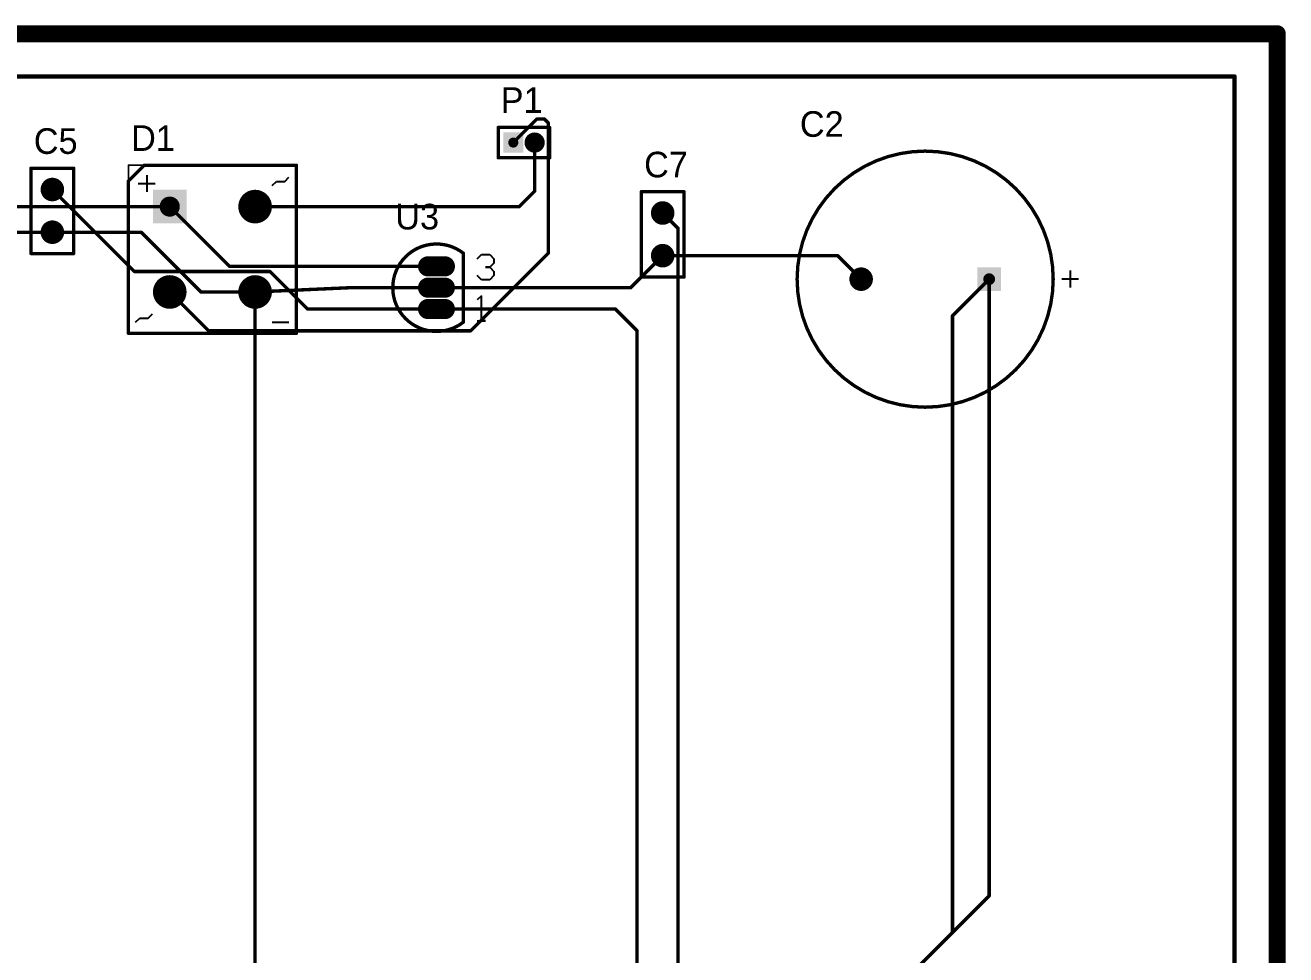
# Model space of a CAD drawing. Header units: millimetres. Extents: x 1.58 to 6.02, y 2.66 to 7.02.
# Drawn here: x 3.066 to 6.02, y 4.842 to 7.02 of the extents above; entities that cross this region are included whole.
import ezdxf

# ---------------------------------------------------------------- set-up
doc = ezdxf.new("R2010")
doc.units = ezdxf.units.MM
doc.header["$MEASUREMENT"] = 0
for name, color, linetype in [('BottomLayer', 5, 'Continuous'), ('BottomSolder', 6, 'Continuous'), ('InternalPlane1', 76, 'Continuous'), ('InternalPlane2', 16, 'Continuous'), ('KeepOutLayer', 6, 'Continuous'), ('Mechanical13', 56, 'Continuous'), ('MultiLayer', 9, 'Continuous'), ('PadHoleLayer', 156, 'Continuous'), ('TopLayer', 1, 'Continuous'), ('TopOverlay', 2, 'Continuous'), ('TopSolder', 216, 'Continuous')]:
    doc.layers.add(name, color=color, linetype=linetype)

# ---------------------------------------------------------------- blocks, each defined once
blk = doc.blocks.new('RB7_6_15_3')
at = {"layer": 'BottomLayer', "const_width": 0.0236}
blk.add_lwpolyline([(-0.1618, 0, 1), (-0.1382, 0, 1)], format="xyb", close=True, dxfattribs=at)
at = {"layer": 'BottomLayer'}
blk.add_solid([(0.1264, -0.0236), (0.1736, -0.0236), (0.1264, 0.0236), (0.1736, 0.0236)], dxfattribs=at)
at = {"layer": 'BottomSolder', "const_width": 0.0276}
blk.add_lwpolyline([(-0.1638, 0, 1), (-0.1362, 0, 1)], format="xyb", close=True, dxfattribs=at)
at = {"layer": 'BottomSolder'}
blk.add_solid([(0.1224, -0.0276), (0.1776, -0.0276), (0.1224, 0.0276), (0.1776, 0.0276)], dxfattribs=at)
at = {"layer": 'MultiLayer', "const_width": 0.0236}
blk.add_lwpolyline([(-0.1618, 0, 1), (-0.1382, 0, 1)], format="xyb", close=True, dxfattribs=at)
at = {"layer": 'MultiLayer'}
blk.add_solid([(0.1264, -0.0236), (0.1736, -0.0236), (0.1264, 0.0236), (0.1736, 0.0236)], dxfattribs=at)
at = {"layer": 'PadHoleLayer', "const_width": 0.0138}
for points in [[(-0.1569, 0, 1), (-0.1431, 0, 1)], [(0.1431, 0, 1), (0.1569, 0, 1)]]:
    blk.add_lwpolyline(points, format="xyb", close=True, dxfattribs=at)
at = {"layer": 'TopLayer', "const_width": 0.0236}
blk.add_lwpolyline([(-0.1618, 0, 1), (-0.1382, 0, 1)], format="xyb", close=True, dxfattribs=at)
at = {"layer": 'TopLayer'}
blk.add_solid([(0.1264, -0.0236), (0.1736, -0.0236), (0.1264, 0.0236), (0.1736, 0.0236)], dxfattribs=at)
at = {"layer": 'TopOverlay'}
for p, q in [((0.3202, 0.0005), (0.3595, 0.0005)), ((0.3398, 0.0202), (0.3398, -0.0192))]:
    blk.add_line(p, q, dxfattribs=at)
for points, const_width in [([(0.3, 0, 1), (-0.3, 0, 1)], 0.00787), ([(-0.302, 0, 1), (-0.298, 0, 1)], 0.00394), ([(0.298, 0, 1), (0.302, 0, 1)], 0.00394)]:
    blk.add_lwpolyline(points, format="xyb", close=True, dxfattribs=dict(at, const_width=const_width))
at = {"layer": 'TopSolder', "const_width": 0.0276}
blk.add_lwpolyline([(-0.1638, 0, 1), (-0.1362, 0, 1)], format="xyb", close=True, dxfattribs=at)
at = {"layer": 'TopSolder'}
blk.add_solid([(0.1224, -0.0276), (0.1776, -0.0276), (0.1224, 0.0276), (0.1776, 0.0276)], dxfattribs=at)
blk = doc.blocks.new('RAD_0_1_6')
at = {"layer": 'BottomLayer', "const_width": 0.0236}
for points in [[(-0.0618, 0, 1), (-0.0382, 0, 1)], [(0.0382, 0, 1), (0.0618, 0, 1)]]:
    blk.add_lwpolyline(points, format="xyb", close=True, dxfattribs=at)
at = {"layer": 'BottomSolder', "const_width": 0.0276}
for points in [[(-0.0638, 0, 1), (-0.0362, 0, 1)], [(0.0362, 0, 1), (0.0638, 0, 1)]]:
    blk.add_lwpolyline(points, format="xyb", close=True, dxfattribs=at)
at = {"layer": 'MultiLayer', "const_width": 0.0236}
for points in [[(-0.0618, 0, 1), (-0.0382, 0, 1)], [(0.0382, 0, 1), (0.0618, 0, 1)]]:
    blk.add_lwpolyline(points, format="xyb", close=True, dxfattribs=at)
at = {"layer": 'PadHoleLayer', "const_width": 0.0138}
for points in [[(-0.0569, 0, 1), (-0.0431, 0, 1)], [(0.0431, 0, 1), (0.0569, 0, 1)]]:
    blk.add_lwpolyline(points, format="xyb", close=True, dxfattribs=at)
at = {"layer": 'TopLayer', "const_width": 0.0236}
for points in [[(-0.0618, 0, 1), (-0.0382, 0, 1)], [(0.0382, 0, 1), (0.0618, 0, 1)]]:
    blk.add_lwpolyline(points, format="xyb", close=True, dxfattribs=at)
at = {"layer": 'TopOverlay', "const_width": 0.00787}
for points in [[(-0.1, 0.05), (0.1, 0.05)], [(-0.1, 0.05), (-0.1, -0.05)], [(0.1, 0.05), (0.1, -0.05)], [(-0.1, -0.05), (0.1, -0.05)]]:
    blk.add_lwpolyline(points, dxfattribs=at)
at = {"layer": 'TopOverlay', "const_width": 0.00394}
for points in [[(-0.102, 0.05, 1), (-0.098, 0.05, 1)], [(-0.102, 0.05, 1), (-0.098, 0.05, 1)], [(0.098, 0.05, 1), (0.102, 0.05, 1)], [(0.098, 0.05, 1), (0.102, 0.05, 1)], [(-0.102, -0.05, 1), (-0.098, -0.05, 1)], [(-0.102, -0.05, 1), (-0.098, -0.05, 1)], [(0.098, -0.05, 1), (0.102, -0.05, 1)], [(0.098, -0.05, 1), (0.102, -0.05, 1)]]:
    blk.add_lwpolyline(points, format="xyb", close=True, dxfattribs=at)
at = {"layer": 'TopSolder', "const_width": 0.0276}
for points in [[(-0.0638, 0, 1), (-0.0362, 0, 1)], [(0.0362, 0, 1), (0.0638, 0, 1)]]:
    blk.add_lwpolyline(points, format="xyb", close=True, dxfattribs=at)
blk = doc.blocks.new('RAD_0_1_8')
at = {"layer": 'BottomLayer', "const_width": 0.0236}
for points in [[(-0.0618, 0, 1), (-0.0382, 0, 1)], [(0.0382, 0, 1), (0.0618, 0, 1)]]:
    blk.add_lwpolyline(points, format="xyb", close=True, dxfattribs=at)
at = {"layer": 'BottomSolder', "const_width": 0.0276}
for points in [[(-0.0638, 0, 1), (-0.0362, 0, 1)], [(0.0362, 0, 1), (0.0638, 0, 1)]]:
    blk.add_lwpolyline(points, format="xyb", close=True, dxfattribs=at)
at = {"layer": 'MultiLayer', "const_width": 0.0236}
for points in [[(-0.0618, 0, 1), (-0.0382, 0, 1)], [(0.0382, 0, 1), (0.0618, 0, 1)]]:
    blk.add_lwpolyline(points, format="xyb", close=True, dxfattribs=at)
at = {"layer": 'PadHoleLayer', "const_width": 0.0138}
for points in [[(-0.0569, 0, 1), (-0.0431, 0, 1)], [(0.0431, 0, 1), (0.0569, 0, 1)]]:
    blk.add_lwpolyline(points, format="xyb", close=True, dxfattribs=at)
at = {"layer": 'TopLayer', "const_width": 0.0236}
for points in [[(-0.0618, 0, 1), (-0.0382, 0, 1)], [(0.0382, 0, 1), (0.0618, 0, 1)]]:
    blk.add_lwpolyline(points, format="xyb", close=True, dxfattribs=at)
at = {"layer": 'TopOverlay', "const_width": 0.00787}
for points in [[(-0.1, 0.05), (0.1, 0.05)], [(-0.1, 0.05), (-0.1, -0.05)], [(0.1, 0.05), (0.1, -0.05)], [(-0.1, -0.05), (0.1, -0.05)]]:
    blk.add_lwpolyline(points, dxfattribs=at)
at = {"layer": 'TopOverlay', "const_width": 0.00394}
for points in [[(-0.102, 0.05, 1), (-0.098, 0.05, 1)], [(-0.102, 0.05, 1), (-0.098, 0.05, 1)], [(0.098, 0.05, 1), (0.102, 0.05, 1)], [(0.098, 0.05, 1), (0.102, 0.05, 1)], [(-0.102, -0.05, 1), (-0.098, -0.05, 1)], [(-0.102, -0.05, 1), (-0.098, -0.05, 1)], [(0.098, -0.05, 1), (0.102, -0.05, 1)], [(0.098, -0.05, 1), (0.102, -0.05, 1)]]:
    blk.add_lwpolyline(points, format="xyb", close=True, dxfattribs=at)
at = {"layer": 'TopSolder', "const_width": 0.0276}
for points in [[(-0.0638, 0, 1), (-0.0362, 0, 1)], [(0.0362, 0, 1), (0.0638, 0, 1)]]:
    blk.add_lwpolyline(points, format="xyb", close=True, dxfattribs=at)
blk = doc.blocks.new('D_38_9')
at = {"layer": 'BottomLayer', "const_width": 0.0354}
for points in [[(0.0823, 0.1, 1), (0.1177, 0.1, 1)], [(-0.1177, -0.1, 1), (-0.0823, -0.1, 1)], [(0.0823, -0.1, 1), (0.1177, -0.1, 1)]]:
    blk.add_lwpolyline(points, format="xyb", close=True, dxfattribs=at)
at = {"layer": 'BottomLayer'}
blk.add_solid([(-0.1354, 0.0646), (-0.0646, 0.0646), (-0.1354, 0.1354), (-0.0646, 0.1354)], dxfattribs=at)
at = {"layer": 'BottomSolder', "const_width": 0.0394}
for points in [[(0.0803, 0.1, 1), (0.1197, 0.1, 1)], [(-0.1197, -0.1, 1), (-0.0803, -0.1, 1)], [(0.0803, -0.1, 1), (0.1197, -0.1, 1)]]:
    blk.add_lwpolyline(points, format="xyb", close=True, dxfattribs=at)
at = {"layer": 'BottomSolder'}
blk.add_solid([(-0.1394, 0.0606), (-0.0606, 0.0606), (-0.1394, 0.1394), (-0.0606, 0.1394)], dxfattribs=at)
at = {"layer": 'Mechanical13', "const_width": 0.00394}
for points in [[(-0.1968, -0.1968), (-0.1968, 0.1968)], [(-0.1968, 0.1968), (0.1968, 0.1968)], [(0.1968, -0.1968), (0.1968, 0.1968)], [(-0.1968, -0.1968), (0.1968, -0.1968)]]:
    blk.add_lwpolyline(points, dxfattribs=at)
at = {"layer": 'Mechanical13', "const_width": 0.00197}
for points in [[(-0.1978, 0.1968, 1), (-0.1959, 0.1968, 1)], [(-0.1978, 0.1968, 1), (-0.1959, 0.1968, 1)], [(0.1959, 0.1968, 1), (0.1978, 0.1968, 1)], [(0.1959, 0.1968, 1), (0.1978, 0.1968, 1)], [(-0.1978, -0.1968, 1), (-0.1959, -0.1968, 1)], [(-0.1978, -0.1968, 1), (-0.1959, -0.1968, 1)], [(0.1959, -0.1968, 1), (0.1978, -0.1968, 1)], [(0.1959, -0.1968, 1), (0.1978, -0.1968, 1)]]:
    blk.add_lwpolyline(points, format="xyb", close=True, dxfattribs=at)
at = {"layer": 'MultiLayer', "const_width": 0.0354}
for points in [[(0.0823, 0.1, 1), (0.1177, 0.1, 1)], [(-0.1177, -0.1, 1), (-0.0823, -0.1, 1)], [(0.0823, -0.1, 1), (0.1177, -0.1, 1)]]:
    blk.add_lwpolyline(points, format="xyb", close=True, dxfattribs=at)
at = {"layer": 'MultiLayer'}
blk.add_solid([(-0.1354, 0.0646), (-0.0646, 0.0646), (-0.1354, 0.1354), (-0.0646, 0.1354)], dxfattribs=at)
at = {"layer": 'PadHoleLayer', "const_width": 0.0236}
for points in [[(-0.1118, 0.1, 1), (-0.0882, 0.1, 1)], [(0.0882, 0.1, 1), (0.1118, 0.1, 1)], [(-0.1118, -0.1, 1), (-0.0882, -0.1, 1)], [(0.0882, -0.1, 1), (0.1118, -0.1, 1)]]:
    blk.add_lwpolyline(points, format="xyb", close=True, dxfattribs=at)
at = {"layer": 'TopLayer', "const_width": 0.0354}
for points in [[(0.0823, 0.1, 1), (0.1177, 0.1, 1)], [(-0.1177, -0.1, 1), (-0.0823, -0.1, 1)], [(0.0823, -0.1, 1), (0.1177, -0.1, 1)]]:
    blk.add_lwpolyline(points, format="xyb", close=True, dxfattribs=at)
at = {"layer": 'TopLayer'}
blk.add_solid([(-0.1354, 0.0646), (-0.0646, 0.0646), (-0.1354, 0.1354), (-0.0646, 0.1354)], dxfattribs=at)
at = {"layer": 'TopOverlay'}
for p, q in [((-0.1736, 0.1541), (-0.1343, 0.1541)), ((-0.1539, 0.1738), (-0.1539, 0.1344)), ((0.14, 0.1492), (0.1498, 0.159)), ((0.1498, 0.159), (0.1695, 0.159)), ((0.1695, 0.159), (0.1794, 0.1689)), ((-0.18, -0.1708), (-0.1702, -0.161)), ((-0.1702, -0.161), (-0.1505, -0.161)), ((-0.1505, -0.161), (-0.1406, -0.1511)), ((0.14, -0.1705), (0.1794, -0.1705))]:
    blk.add_line(p, q, dxfattribs=at)
at = {"layer": 'TopOverlay', "const_width": 0.00787}
for points in [[(-0.1968, 0.16), (-0.16, 0.1968)], [(-0.16, 0.1968), (0.1968, 0.1968)], [(0.1968, -0.1968), (0.1968, 0.1968)], [(-0.1968, -0.1968), (-0.1968, 0.16)], [(-0.1968, -0.1968), (0.1968, -0.1968)]]:
    blk.add_lwpolyline(points, dxfattribs=at)
at = {"layer": 'TopOverlay', "const_width": 0.00394}
for points in [[(-0.162, 0.1968, 1), (-0.158, 0.1968, 1)], [(-0.162, 0.1968, 1), (-0.158, 0.1968, 1)], [(0.1949, 0.1968, 1), (0.1988, 0.1968, 1)], [(0.1949, 0.1968, 1), (0.1988, 0.1968, 1)], [(-0.1988, 0.16, 1), (-0.1949, 0.16, 1)], [(-0.1988, 0.16, 1), (-0.1949, 0.16, 1)], [(-0.1988, -0.1968, 1), (-0.1949, -0.1968, 1)], [(-0.1988, -0.1968, 1), (-0.1949, -0.1968, 1)], [(0.1949, -0.1968, 1), (0.1988, -0.1968, 1)], [(0.1949, -0.1968, 1), (0.1988, -0.1968, 1)]]:
    blk.add_lwpolyline(points, format="xyb", close=True, dxfattribs=at)
at = {"layer": 'TopSolder', "const_width": 0.0394}
for points in [[(0.0803, 0.1, 1), (0.1197, 0.1, 1)], [(-0.1197, -0.1, 1), (-0.0803, -0.1, 1)], [(0.0803, -0.1, 1), (0.1197, -0.1, 1)]]:
    blk.add_lwpolyline(points, format="xyb", close=True, dxfattribs=at)
at = {"layer": 'TopSolder'}
blk.add_solid([(-0.1394, 0.0606), (-0.0606, 0.0606), (-0.1394, 0.1394), (-0.0606, 0.1394)], dxfattribs=at)
blk = doc.blocks.new('MHDR1X2_10')
at = {"layer": 'BottomLayer', "const_width": 0.0197}
blk.add_lwpolyline([(0.0402, 0, 1), (0.0598, 0, 1)], format="xyb", close=True, dxfattribs=at)
at = {"layer": 'BottomLayer'}
blk.add_solid([(-0.0197, -0.0197), (0.0197, -0.0197), (-0.0197, 0.0197), (0.0197, 0.0197)], dxfattribs=at)
at = {"layer": 'BottomSolder', "const_width": 0.0237}
blk.add_lwpolyline([(0.0382, 0, 1), (0.0618, 0, 1)], format="xyb", close=True, dxfattribs=at)
at = {"layer": 'BottomSolder'}
blk.add_solid([(-0.0237, -0.0237), (0.0237, -0.0237), (-0.0237, 0.0237), (0.0237, 0.0237)], dxfattribs=at)
at = {"layer": 'MultiLayer', "const_width": 0.0197}
blk.add_lwpolyline([(0.0402, 0, 1), (0.0598, 0, 1)], format="xyb", close=True, dxfattribs=at)
at = {"layer": 'MultiLayer'}
blk.add_solid([(-0.0197, -0.0197), (0.0197, -0.0197), (-0.0197, 0.0197), (0.0197, 0.0197)], dxfattribs=at)
at = {"layer": 'PadHoleLayer', "const_width": 0.0118}
for points in [[(-0.0059, 0, 1), (0.0059, 0, 1)], [(0.0441, 0, 1), (0.0559, 0, 1)]]:
    blk.add_lwpolyline(points, format="xyb", close=True, dxfattribs=at)
at = {"layer": 'TopLayer', "const_width": 0.0197}
blk.add_lwpolyline([(0.0402, 0, 1), (0.0598, 0, 1)], format="xyb", close=True, dxfattribs=at)
at = {"layer": 'TopLayer'}
blk.add_solid([(-0.0197, -0.0197), (0.0197, -0.0197), (-0.0197, 0.0197), (0.0197, 0.0197)], dxfattribs=at)
at = {"layer": 'TopOverlay', "const_width": 0.00787}
for points in [[(-0.0354, -0.0354), (-0.0354, 0.0354)], [(-0.0354, 0.0354), (0.0854, 0.0354)], [(0.0854, -0.0354), (0.0854, 0.0354)], [(-0.0354, -0.0354), (0.0854, -0.0354)]]:
    blk.add_lwpolyline(points, dxfattribs=at)
at = {"layer": 'TopOverlay', "const_width": 0.00394}
for points in [[(-0.0374, 0.0354, 1), (-0.0335, 0.0354, 1)], [(-0.0374, 0.0354, 1), (-0.0335, 0.0354, 1)], [(0.0835, 0.0354, 1), (0.0874, 0.0354, 1)], [(0.0835, 0.0354, 1), (0.0874, 0.0354, 1)], [(-0.0374, -0.0354, 1), (-0.0335, -0.0354, 1)], [(-0.0374, -0.0354, 1), (-0.0335, -0.0354, 1)], [(0.0835, -0.0354, 1), (0.0874, -0.0354, 1)], [(0.0835, -0.0354, 1), (0.0874, -0.0354, 1)]]:
    blk.add_lwpolyline(points, format="xyb", close=True, dxfattribs=at)
at = {"layer": 'TopSolder', "const_width": 0.0237}
blk.add_lwpolyline([(0.0382, 0, 1), (0.0618, 0, 1)], format="xyb", close=True, dxfattribs=at)
at = {"layer": 'TopSolder'}
blk.add_solid([(-0.0237, -0.0237), (0.0237, -0.0237), (-0.0237, 0.0237), (0.0237, 0.0237)], dxfattribs=at)
blk = doc.blocks.new('29_04_19')
at = {"layer": 'BottomLayer', "const_width": 0.0394}
for points in [[(-0.0197, 0.05), (0.0197, 0.05)], [(-0.0197, 0), (0.0197, 0)], [(-0.0197, -0.05), (0.0197, -0.05)]]:
    blk.add_lwpolyline(points, dxfattribs=at)
at = {"layer": 'BottomLayer', "const_width": 0.0197}
for points in [[(-0.0295, 0.05, 1), (-0.0098, 0.05, 1)], [(0.0098, 0.05, 1), (0.0295, 0.05, 1)], [(-0.0295, 0, 1), (-0.0098, 0, 1)], [(0.0098, 0, 1), (0.0295, 0, 1)], [(-0.0295, -0.05, 1), (-0.0098, -0.05, 1)], [(0.0098, -0.05, 1), (0.0295, -0.05, 1)]]:
    blk.add_lwpolyline(points, format="xyb", close=True, dxfattribs=at)
at = {"layer": 'BottomSolder', "const_width": 0.0474}
for points in [[(-0.0197, 0.05), (0.0197, 0.05)], [(-0.0197, 0), (0.0197, 0)], [(-0.0197, -0.05), (0.0197, -0.05)]]:
    blk.add_lwpolyline(points, dxfattribs=at)
at = {"layer": 'BottomSolder', "const_width": 0.0237}
for points in [[(-0.0315, 0.05, 1), (-0.0078, 0.05, 1)], [(0.0078, 0.05, 1), (0.0315, 0.05, 1)], [(-0.0315, 0, 1), (-0.0078, 0, 1)], [(0.0078, 0, 1), (0.0315, 0, 1)], [(-0.0315, -0.05, 1), (-0.0078, -0.05, 1)], [(0.0078, -0.05, 1), (0.0315, -0.05, 1)]]:
    blk.add_lwpolyline(points, format="xyb", close=True, dxfattribs=at)
at = {"layer": 'MultiLayer', "const_width": 0.0394}
for points in [[(-0.0197, 0.05), (0.0197, 0.05)], [(-0.0197, 0), (0.0197, 0)], [(-0.0197, -0.05), (0.0197, -0.05)]]:
    blk.add_lwpolyline(points, dxfattribs=at)
at = {"layer": 'MultiLayer', "const_width": 0.0197}
for points in [[(-0.0295, 0.05, 1), (-0.0098, 0.05, 1)], [(0.0098, 0.05, 1), (0.0295, 0.05, 1)], [(-0.0295, 0, 1), (-0.0098, 0, 1)], [(0.0098, 0, 1), (0.0295, 0, 1)], [(-0.0295, -0.05, 1), (-0.0098, -0.05, 1)], [(0.0098, -0.05, 1), (0.0295, -0.05, 1)]]:
    blk.add_lwpolyline(points, format="xyb", close=True, dxfattribs=at)
at = {"layer": 'PadHoleLayer', "const_width": 0.0157}
for points in [[(-0.0079, 0.05, 1), (0.0079, 0.05, 1)], [(-0.0079, 0, 1), (0.0079, 0, 1)], [(-0.0079, -0.05, 1), (0.0079, -0.05, 1)]]:
    blk.add_lwpolyline(points, format="xyb", close=True, dxfattribs=at)
at = {"layer": 'TopLayer', "const_width": 0.0394}
for points in [[(-0.0197, 0.05), (0.0197, 0.05)], [(-0.0197, 0), (0.0197, 0)], [(-0.0197, -0.05), (0.0197, -0.05)]]:
    blk.add_lwpolyline(points, dxfattribs=at)
at = {"layer": 'TopLayer', "const_width": 0.0197}
for points in [[(-0.0295, 0.05, 1), (-0.0098, 0.05, 1)], [(0.0098, 0.05, 1), (0.0295, 0.05, 1)], [(-0.0295, 0, 1), (-0.0098, 0, 1)], [(0.0098, 0, 1), (0.0295, 0, 1)], [(-0.0295, -0.05, 1), (-0.0098, -0.05, 1)], [(0.0098, -0.05, 1), (0.0295, -0.05, 1)]]:
    blk.add_lwpolyline(points, format="xyb", close=True, dxfattribs=at)
at = {"layer": 'TopOverlay'}
for p, q in [((0.0953, 0.0676), (0.1052, 0.0774)), ((0.1052, 0.0774), (0.1248, 0.0774)), ((0.1248, 0.0774), (0.1347, 0.0676)), ((0.1347, 0.0676), (0.1347, 0.0577)), ((0.1248, 0.0479), (0.115, 0.0479)), ((0.115, 0.0479), (0.1248, 0.0479)), ((0.1347, 0.0577), (0.1248, 0.0479)), ((0.1248, 0.0479), (0.1347, 0.0381)), ((0.1347, 0.0381), (0.1347, 0.0282)), ((0.1052, 0.0184), (0.0953, 0.0282)), ((0.1248, 0.0184), (0.1052, 0.0184)), ((0.1347, 0.0282), (0.1248, 0.0184)), ((0.1052, -0.0189), (0.0953, -0.0287)), ((0.1052, -0.0779), (0.1052, -0.0189)), ((0.0953, -0.0779), (0.115, -0.0779)), ((0.115, -0.0779), (0.1052, -0.0779))]:
    blk.add_line(p, q, dxfattribs=at)
at = {"layer": 'TopOverlay', "const_width": 0.00787}
blk.add_lwpolyline([(0.063, -0.0807, -2.050304), (0.063, 0.0807)], format="xyb", dxfattribs=at)
at = {"layer": 'TopOverlay', "const_width": 0.00394}
for points in [[(0.0611, 0.0807, 1), (0.065, 0.0807, 1)], [(0.061, 0.0783, 1), (0.065, 0.0783, 1)], [(0.061, -0.0783, 1), (0.065, -0.0783, 1)], [(0.0611, -0.0807, 1), (0.065, -0.0807, 1)]]:
    blk.add_lwpolyline(points, format="xyb", close=True, dxfattribs=at)
at = {"layer": 'TopOverlay', "const_width": 0.00787}
blk.add_lwpolyline([(0.063, -0.0783), (0.063, 0.0783)], dxfattribs=at)
at = {"layer": 'TopSolder', "const_width": 0.0474}
for points in [[(-0.0197, 0.05), (0.0197, 0.05)], [(-0.0197, 0), (0.0197, 0)], [(-0.0197, -0.05), (0.0197, -0.05)]]:
    blk.add_lwpolyline(points, dxfattribs=at)
at = {"layer": 'TopSolder', "const_width": 0.0237}
for points in [[(-0.0315, 0.05, 1), (-0.0078, 0.05, 1)], [(0.0078, 0.05, 1), (0.0315, 0.05, 1)], [(-0.0315, 0, 1), (-0.0078, 0, 1)], [(0.0078, 0, 1), (0.0315, 0, 1)], [(-0.0315, -0.05, 1), (-0.0078, -0.05, 1)], [(0.0078, -0.05, 1), (0.0315, -0.05, 1)]]:
    blk.add_lwpolyline(points, format="xyb", close=True, dxfattribs=at)

msp = doc.modelspace()

# ---------------------------------------------------------------- linework, layer by layer
at = {"layer": 'BottomLayer', "const_width": 0.008}
for points in [[(4.21, 6.745), (4.265, 6.8)], [(4.265, 6.8), (4.283, 6.8)], [(4.283, 6.8), (4.292, 6.791)], [(4.292, 6.486), (4.292, 6.791)], [(4.26, 6.631), (4.26, 6.745)], [(4.224, 6.595), (4.26, 6.631)], [(2.995, 6.595), (3.405, 6.595)], [(3.405, 6.595), (3.545, 6.455)], [(3.605, 6.595), (4.224, 6.595)], [(3.042, 6.535), (3.13, 6.535)], [(3.13, 6.535), (3.338, 6.535)], [(3.338, 6.535), (3.478, 6.395)], [(4.11, 6.304), (4.292, 6.486)], [(4.56, 6.48), (4.97, 6.48)], [(4.97, 6.48), (5.025, 6.425)], [(3.545, 6.455), (4.03, 6.455)], [(3.405, 6.395), (3.496, 6.304)], [(3.478, 6.395), (3.605, 6.395)], [(3.605, 6.395), (3.828, 6.405)], [(3.828, 6.405), (4.03, 6.405)], [(3.496, 6.304), (4.11, 6.304)]]:
    msp.add_lwpolyline(points, dxfattribs=at)
at = {"layer": 'BottomLayer', "const_width": 0.004}
for points in [[(4.263, 6.8, 1), (4.267, 6.8, 1)], [(4.263, 6.8, 1), (4.267, 6.8, 1)], [(4.281, 6.8, 1), (4.285, 6.8, 1)], [(4.281, 6.8, 1), (4.285, 6.8, 1)], [(4.29, 6.791, 1), (4.294, 6.791, 1)], [(4.29, 6.791, 1), (4.294, 6.791, 1)], [(4.208, 6.745, 1), (4.212, 6.745, 1)], [(4.258, 6.745, 1), (4.262, 6.745, 1)], [(4.258, 6.631, 1), (4.262, 6.631, 1)], [(4.258, 6.631, 1), (4.262, 6.631, 1)], [(3.403, 6.595, 1), (3.407, 6.595, 1)], [(3.403, 6.595, 1), (3.407, 6.595, 1)], [(3.603, 6.595, 1), (3.607, 6.595, 1)], [(4.222, 6.595, 1), (4.226, 6.595, 1)], [(4.222, 6.595, 1), (4.226, 6.595, 1)], [(3.128, 6.535, 1), (3.132, 6.535, 1)], [(3.128, 6.535, 1), (3.132, 6.535, 1)], [(3.336, 6.535, 1), (3.34, 6.535, 1)], [(3.336, 6.535, 1), (3.34, 6.535, 1)], [(4.29, 6.486, 1), (4.294, 6.486, 1)], [(4.29, 6.486, 1), (4.294, 6.486, 1)], [(4.558, 6.48, 1), (4.562, 6.48, 1)], [(4.968, 6.48, 1), (4.972, 6.48, 1)], [(4.968, 6.48, 1), (4.972, 6.48, 1)], [(3.543, 6.455, 1), (3.547, 6.455, 1)], [(3.543, 6.455, 1), (3.547, 6.455, 1)], [(4.028, 6.455, 1), (4.032, 6.455, 1)], [(5.023, 6.425, 1), (5.027, 6.425, 1)], [(3.403, 6.395, 1), (3.407, 6.395, 1)], [(3.476, 6.395, 1), (3.48, 6.395, 1)], [(3.476, 6.395, 1), (3.48, 6.395, 1)], [(3.603, 6.395, 1), (3.607, 6.395, 1)], [(3.603, 6.395, 1), (3.607, 6.395, 1)], [(3.826, 6.405, 1), (3.83, 6.405, 1)], [(3.826, 6.405, 1), (3.83, 6.405, 1)], [(4.028, 6.405, 1), (4.032, 6.405, 1)], [(3.494, 6.304, 1), (3.498, 6.304, 1)], [(3.494, 6.304, 1), (3.498, 6.304, 1)], [(4.108, 6.304, 1), (4.112, 6.304, 1)], [(4.108, 6.304, 1), (4.112, 6.304, 1)]]:
    msp.add_lwpolyline(points, format="xyb", close=True, dxfattribs=at)
at = {"layer": 'InternalPlane1', "const_width": 0.04}
for points in [[(2, 7), (6, 7)], [(6, 3), (6, 7)]]:
    msp.add_lwpolyline(points, dxfattribs=at)
at = {"layer": 'InternalPlane1', "const_width": 0.02}
msp.add_lwpolyline([(5.99, 7, 1), (6.01, 7, 1)], format="xyb", close=True, dxfattribs=at)
msp.add_lwpolyline([(5.99, 7, 1), (6.01, 7, 1)], format="xyb", close=True, dxfattribs=at)
at = {"layer": 'InternalPlane2', "const_width": 0.04}
for points in [[(2, 7), (6, 7)], [(6, 3), (6, 7)]]:
    msp.add_lwpolyline(points, dxfattribs=at)
at = {"layer": 'InternalPlane2', "const_width": 0.02}
msp.add_lwpolyline([(5.99, 7, 1), (6.01, 7, 1)], format="xyb", close=True, dxfattribs=at)
msp.add_lwpolyline([(5.99, 7, 1), (6.01, 7, 1)], format="xyb", close=True, dxfattribs=at)
at = {"layer": 'KeepOutLayer', "const_width": 0.01}
for points in [[(2.1, 6.9), (5.9, 6.9)], [(5.9, 3.1), (5.9, 6.9)]]:
    msp.add_lwpolyline(points, dxfattribs=at)
at = {"layer": 'KeepOutLayer', "const_width": 0.005}
msp.add_lwpolyline([(5.8975, 6.9, 1), (5.9025, 6.9, 1)], format="xyb", close=True, dxfattribs=at)
msp.add_lwpolyline([(5.8975, 6.9, 1), (5.9025, 6.9, 1)], format="xyb", close=True, dxfattribs=at)
at = {"layer": 'TopLayer', "const_width": 0.008}
for points in [[(3.13, 6.635), (3.322, 6.443)], [(4.56, 6.58), (4.596, 6.544)], [(4.596, 4.192), (4.596, 6.544)], [(4.485, 6.405), (4.56, 6.48)], [(3.322, 6.443), (3.64, 6.443)], [(3.64, 6.443), (3.728, 6.355)], [(5.239, 6.339), (5.325, 6.425)], [(5.325, 4.98), (5.325, 6.425)], [(3.605, 4.285), (3.605, 6.395)], [(4.03, 6.405), (4.485, 6.405)], [(3.728, 6.355), (4.03, 6.355)], [(4.03, 6.355), (4.449, 6.355)], [(4.449, 6.355), (4.5, 6.304)], [(5.239, 4.894), (5.239, 6.339)], [(4.5, 4.19), (4.5, 6.304)], [(5.239, 4.894), (5.325, 4.98)], [(4.958, 4.613), (5.239, 4.894)]]:
    msp.add_lwpolyline(points, dxfattribs=at)
at = {"layer": 'TopLayer', "const_width": 0.004}
for points in [[(3.128, 6.635, 1), (3.132, 6.635, 1)], [(4.558, 6.58, 1), (4.562, 6.58, 1)], [(4.594, 6.544, 1), (4.598, 6.544, 1)], [(4.594, 6.544, 1), (4.598, 6.544, 1)], [(4.558, 6.48, 1), (4.562, 6.48, 1)], [(3.32, 6.443, 1), (3.324, 6.443, 1)], [(3.32, 6.443, 1), (3.324, 6.443, 1)], [(3.638, 6.443, 1), (3.642, 6.443, 1)], [(3.638, 6.443, 1), (3.642, 6.443, 1)], [(5.323, 6.425, 1), (5.327, 6.425, 1)], [(5.323, 6.425, 1), (5.327, 6.425, 1)], [(3.603, 6.395, 1), (3.607, 6.395, 1)], [(4.028, 6.405, 1), (4.032, 6.405, 1)], [(4.483, 6.405, 1), (4.487, 6.405, 1)], [(4.483, 6.405, 1), (4.487, 6.405, 1)], [(3.726, 6.355, 1), (3.73, 6.355, 1)], [(3.726, 6.355, 1), (3.73, 6.355, 1)], [(4.028, 6.355, 1), (4.032, 6.355, 1)], [(4.028, 6.355, 1), (4.032, 6.355, 1)], [(4.447, 6.355, 1), (4.451, 6.355, 1)], [(4.447, 6.355, 1), (4.451, 6.355, 1)], [(5.237, 6.339, 1), (5.241, 6.339, 1)], [(5.237, 6.339, 1), (5.241, 6.339, 1)], [(4.498, 6.304, 1), (4.502, 6.304, 1)], [(4.498, 6.304, 1), (4.502, 6.304, 1)], [(5.323, 4.98, 1), (5.327, 4.98, 1)], [(5.323, 4.98, 1), (5.327, 4.98, 1)], [(5.237, 4.894, 1), (5.241, 4.894, 1)], [(5.237, 4.894, 1), (5.241, 4.894, 1)], [(5.237, 4.894, 1), (5.241, 4.894, 1)]]:
    msp.add_lwpolyline(points, format="xyb", close=True, dxfattribs=at)

# ---------------------------------------------------------------- block references
for name, p in [('MHDR1X2_10', (4.21, 6.745)), ('RB7_6_15_3', (5.175, 6.425)), ('D_38_9', (3.505, 6.495)), ('29_04_19', (4.03, 6.405))]:
    msp.add_blockref(name, p)
at = {"rotation": 90}
for name, p in [('RAD_0_1_6', (3.13, 6.585)), ('RAD_0_1_8', (4.56, 6.53))]:
    msp.add_blockref(name, p, dxfattribs=at)

# ---------------------------------------------------------------- texts
at = {"layer": 'TopOverlay'}
for s, p in [('P1', (4.1805, 6.8145)), ('C2', (4.8815, 6.7585)), ('C5', (3.0865, 6.7185)), ('D1', (3.3145, 6.7255)), ('C7', (4.5165, 6.6635)), ('U3', (3.9335, 6.5415))]:
    msp.add_text(s, height=0.06, dxfattribs=at).set_placement(p)

doc.saveas('drawing.dxf')
